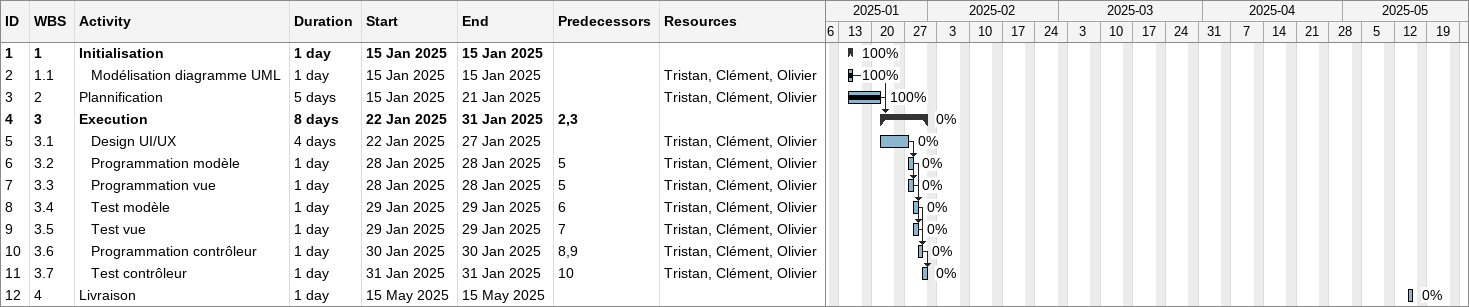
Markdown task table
| ID | WBS | Task | Duration | Start | Finish | Predecessors | Resources | % complete |
|---|---|---|---|---|---|---|---|---|
| 1 | 1 | **Initialisation** | 1d | 2025-01-15 | 2025-01-15 |  |  | 100 |
| 2 | 1.1 | Modélisation diagramme UML | 1d | 2025-01-15 | 2025-01-15 |  | Tristan, Clément, Olivier | 100 |
| 3 | 2 | Plannification | 5d | 2025-01-15 | 2025-01-21 |  | Tristan, Clément, Olivier | 100 |
| 4 | 3 | **Execution** | 8d | 2025-01-22 | 2025-01-31 | 2, 3 |  | 0 |
| 5 | 3.1 | Design UI/UX | 4d | 2025-01-22 | 2025-01-27 |  | Tristan, Clément, Olivier | 0 |
| 6 | 3.2 | Programmation modèle | 1d | 2025-01-28 | 2025-01-28 | 5 | Tristan, Clément, Olivier | 0 |
| 7 | 3.3 | Programmation vue | 1d | 2025-01-28 | 2025-01-28 | 5 | Tristan, Clément, Olivier | 0 |
| 8 | 3.4 | Test modèle | 1d | 2025-01-29 | 2025-01-29 | 6 | Tristan, Clément, Olivier | 0 |
| 9 | 3.5 | Test vue | 1d | 2025-01-29 | 2025-01-29 | 7 | Tristan, Clément, Olivier | 0 |
| 10 | 3.6 | Programmation contrôleur | 1d | 2025-01-30 | 2025-01-30 | 8, 9 | Tristan, Clément, Olivier | 0 |
| 11 | 3.7 | Test contrôleur | 1d | 2025-01-31 | 2025-01-31 | 10 | Tristan, Clément, Olivier | 0 |
| 12 | 4 | Livraison | 1d | 2025-05-15 | 2025-05-15 |  |  | 0 |
